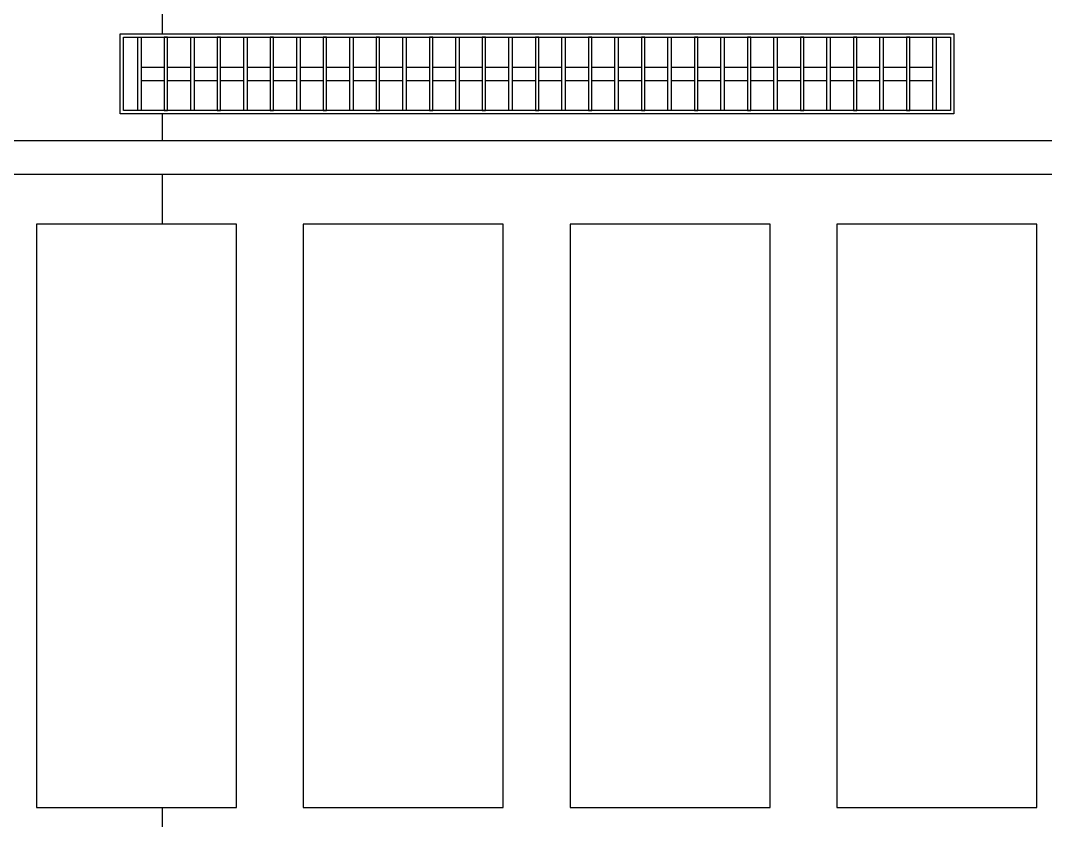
# Model space of a CAD drawing. Header units: millimetres. Extents: x -853432 to -773672, y -18171 to 22484.
# Drawn here: x -783856 to -782320, y -3691 to -2491 of the extents above; entities that cross this region are included whole.
import ezdxf
from ezdxf.xclip import XClip

# ---------------------------------------------------------------- set-up
doc = ezdxf.new("R2010")
doc.units = ezdxf.units.MM
doc.header["$XCLIPFRAME"] = 0
for name, color, linetype in [('000 - WIPEOUT', 250, 'Continuous'), ('001 - ASCESSORIES', 251, 'Continuous'), ('A04_TUBE SERIES', 2, 'Continuous'), ('A11_ALU.SOLID SHEET', 2, 'Continuous')]:
    doc.layers.add(name, color=color, linetype=linetype)
doc.layers.add('A-ANNO-NOTE', color=3, linetype='Continuous', lineweight=25)

# ---------------------------------------------------------------- blocks, each defined once
blk = doc.blocks.new('*U1535')
at = {"color": 3}
for points in [[(-437.5, 19750), (437.5, 19750), (437.5, 19450), (-437.5, 19450)], [(-437.5, 19350), (437.5, 19350), (437.5, 19050), (-437.5, 19050)], [(-437.5, 18950), (437.5, 18950), (437.5, 18650), (-437.5, 18650)], [(-437.5, 18550), (437.5, 18550), (437.5, 18250), (-437.5, 18250)]]:
    blk.add_wipeout(points, dxfattribs=at).dxf.layer = '000 - WIPEOUT'
at = {"layer": 'A11_ALU.SOLID SHEET', "color": 0, "linetype": 'ByBlock'}
for points in [[(-437.5, 19450), (437.5, 19450), (437.5, 19750), (-437.5, 19750)], [(-437.5, 19050), (437.5, 19050), (437.5, 19350), (-437.5, 19350)], [(-437.5, 18650), (437.5, 18650), (437.5, 18950), (-437.5, 18950)], [(-437.5, 18250), (437.5, 18250), (437.5, 18550), (-437.5, 18550)]]:
    blk.add_lwpolyline(points, close=True, dxfattribs=at)
blk = doc.blocks.new('*U1697')
at = {"layer": 'A11_ALU.SOLID SHEET', "color": 0, "linetype": 'ByBlock', "rotation": 90}
blk.add_blockref('*U1535', (-19400, -6813), dxfattribs=at)
blk = doc.blocks.new('*U1137')
blk.add_attdef('EXTR.OVL-LENGTH_', (-25, -59.1), '', height=5)
blk.add_wipeout([(-25, 25), (25, -25), (25, 6623.5), (-25, 6573.5)]).dxf.layer = '000 - WIPEOUT'
at = {"layer": 'A04_TUBE SERIES', "color": 0}
blk.add_lwpolyline([(-25, 25), (25, -25), (25, 6623.5), (-25, 6573.5)], close=True, dxfattribs=at)
blk = doc.blocks.new('*U1351')
at = {"color": 1}
blk.add_wipeout([(625, -60), (-625, -60), (-625, 60), (625, 60)], dxfattribs=at).dxf.layer = '000 - WIPEOUT'
at = {"layer": '001 - ASCESSORIES', "color": 0}
blk.add_lwpolyline([(625, -60), (-625, -60), (-625, 60), (625, 60)], close=True, dxfattribs=at)
at = {"layer": '001 - ASCESSORIES'}
for points in [[(620, -55), (-620, -55), (-620, 55), (620, 55)], [(-593.5, -55), (-598.5, -55), (-598.5, 55), (-593.5, 55)], [(-558.8, -55), (-553.8, -55), (-553.8, 55), (-558.8, 55)], [(-514, -55), (-519, -55), (-519, 55), (-514, 55)], [(-479.3, -55), (-474.3, -55), (-474.3, 55), (-479.3, 55)], [(-434.6, -55), (-439.6, -55), (-439.6, 55), (-434.6, 55)], [(-399.8, -55), (-394.8, -55), (-394.8, 55), (-399.8, 55)], [(-355.1, -55), (-360.1, -55), (-360.1, 55), (-355.1, 55)], [(-320.4, -55), (-315.4, -55), (-315.4, 55), (-320.4, 55)], [(-275.6, -55), (-280.6, -55), (-280.6, 55), (-275.6, 55)], [(-240.9, -55), (-235.9, -55), (-235.9, 55), (-240.9, 55)], [(-196.2, -55), (-201.2, -55), (-201.2, 55), (-196.2, 55)], [(-161.4, -55), (-156.4, -55), (-156.4, 55), (-161.4, 55)], [(-116.7, -55), (-121.7, -55), (-121.7, 55), (-116.7, 55)], [(-82, -55), (-77, -55), (-77, 55), (-82, 55)], [(-37.2, -55), (-42.2, -55), (-42.2, 55), (-37.2, 55)], [(-2.5, -55), (2.5, -55), (2.5, 55), (-2.5, 55)], [(42.2, -55), (37.2, -55), (37.2, 55), (42.2, 55)], [(77, -55), (82, -55), (82, 55), (77, 55)], [(121.7, -55), (116.7, -55), (116.7, 55), (121.7, 55)], [(156.4, -55), (161.4, -55), (161.4, 55), (156.4, 55)], [(201.2, -55), (196.2, -55), (196.2, 55), (201.2, 55)], [(235.9, -55), (240.9, -55), (240.9, 55), (235.9, 55)], [(280.6, -55), (275.6, -55), (275.6, 55), (280.6, 55)], [(315.4, -55), (320.4, -55), (320.4, 55), (315.4, 55)], [(360.1, -55), (355.1, -55), (355.1, 55), (360.1, 55)], [(394.8, -55), (399.8, -55), (399.8, 55), (394.8, 55)], [(439.6, -55), (434.6, -55), (434.6, 55), (439.6, 55)], [(474.3, -55), (479.3, -55), (479.3, 55), (474.3, 55)], [(519, -55), (514, -55), (514, 55), (519, 55)], [(553.8, -55), (558.8, -55), (558.8, 55), (553.8, 55)], [(598.5, -55), (593.5, -55), (593.5, 55), (598.5, 55)]]:
    blk.add_lwpolyline(points, close=True, dxfattribs=at)
for points in [[(-593.5, 10), (-558.8, 10)], [(-553.8, 10), (-519, 10)], [(-514, 10), (-479.3, 10)], [(-474.3, 10), (-439.6, 10)], [(-434.6, 10), (-399.8, 10)], [(-394.8, 10), (-360.1, 10)], [(-355.1, 10), (-320.4, 10)], [(-315.4, 10), (-280.6, 10)], [(-275.6, 10), (-240.9, 10)], [(-235.9, 10), (-201.2, 10)], [(-196.2, 10), (-161.4, 10)], [(-156.4, 10), (-121.7, 10)], [(-116.7, 10), (-82, 10)], [(-77, 10), (-42.2, 10)], [(-37.2, 10), (-2.5, 10)], [(2.5, 10), (37.2, 10)], [(42.2, 10), (77, 10)], [(82, 10), (116.7, 10)], [(121.7, 10), (156.4, 10)], [(161.4, 10), (196.2, 10)], [(201.2, 10), (235.9, 10)], [(240.9, 10), (275.6, 10)], [(280.6, 10), (315.4, 10)], [(320.4, 10), (355.1, 10)], [(360.1, 10), (394.8, 10)], [(399.8, 10), (434.6, 10)], [(439.6, 10), (474.3, 10)], [(479.3, 10), (514, 10)], [(519, 10), (553.8, 10)], [(558.8, 10), (593.5, 10)], [(-593.5, -10), (-558.8, -10)], [(-553.8, -10), (-519, -10)], [(-514, -10), (-479.3, -10)], [(-474.3, -10), (-439.6, -10)], [(-434.6, -10), (-399.8, -10)], [(-394.8, -10), (-360.1, -10)], [(-355.1, -10), (-320.4, -10)], [(-315.4, -10), (-280.6, -10)], [(-275.6, -10), (-240.9, -10)], [(-235.9, -10), (-201.2, -10)], [(-196.2, -10), (-161.4, -10)], [(-156.4, -10), (-121.7, -10)], [(-116.7, -10), (-82, -10)], [(-77, -10), (-42.2, -10)], [(-37.2, -10), (-2.5, -10)], [(2.5, -10), (37.2, -10)], [(42.2, -10), (77, -10)], [(82, -10), (116.7, -10)], [(121.7, -10), (156.4, -10)], [(161.4, -10), (196.2, -10)], [(201.2, -10), (235.9, -10)], [(240.9, -10), (275.6, -10)], [(280.6, -10), (315.4, -10)], [(320.4, -10), (355.1, -10)], [(360.1, -10), (394.8, -10)], [(399.8, -10), (434.6, -10)], [(439.6, -10), (474.3, -10)], [(479.3, -10), (514, -10)], [(519, -10), (553.8, -10)], [(558.8, -10), (593.5, -10)]]:
    blk.add_lwpolyline(points, dxfattribs=at)
blk = doc.blocks.new('*U1696')
blk.add_blockref('*U1351', (-38399.5, -6150))
at = {"layer": 'A11_ALU.SOLID SHEET', "linetype": 'ByBlock', "rotation": 270}
blk.add_blockref('*U1137', (-39875, -6275.5), dxfattribs=at)

msp = doc.modelspace()

# ---------------------------------------------------------------- linework, layer by layer
at = {"layer": 'A-ANNO-NOTE'}
msp.add_line((-783644, -1915.5), (-783644, -10818.3), dxfattribs=at)

# ---------------------------------------------------------------- next in the draw order: block references
at = {"layer": 'A11_ALU.SOLID SHEET'}
ref = msp.add_blockref('*U1697', (-744682.4, 3579), dxfattribs=at)
XClip(ref).set_block_clipping_path([(-104690.1238047112, -9620.0029952966), (-34092.6543255156, 14392.9971737705)])

# ---------------------------------------------------------------- next in the draw order: block references
ref = msp.add_blockref('*U1696', (-744682.4, 3579))
XClip(ref).set_block_clipping_path([(-104690.1238047112, -9620.0029952966), (-34092.6543255156, 14392.9971737705)])

doc.saveas('drawing.dxf')
